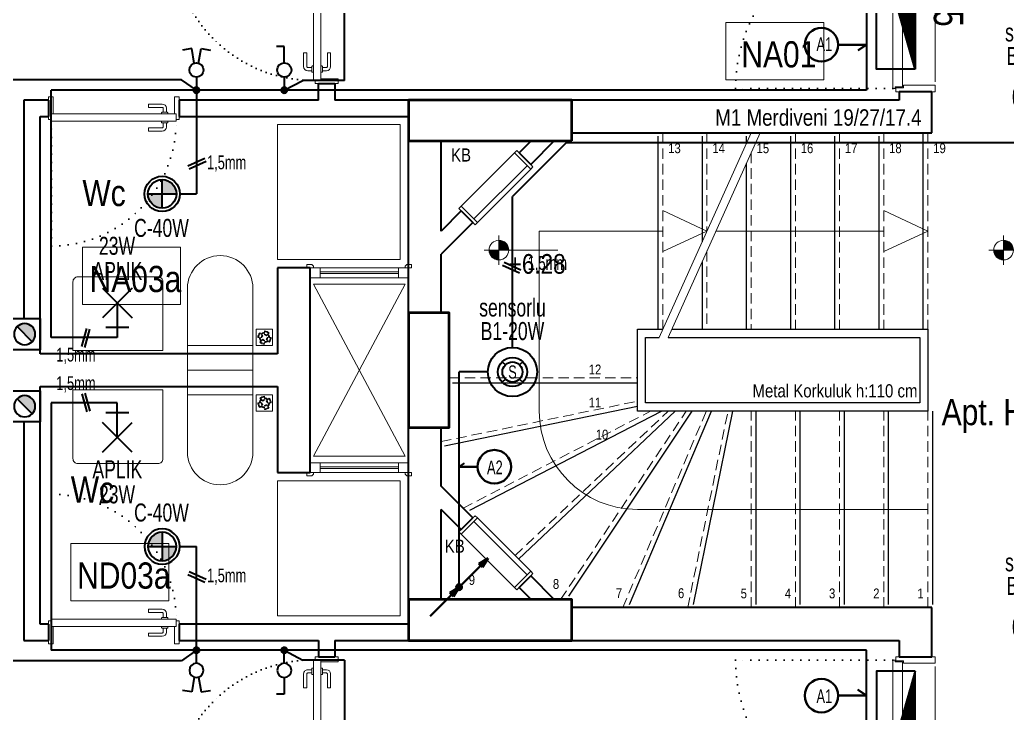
# Model space of a CAD drawing. Header units: millimetres. Extents: x 1852829 to 1882754, y -270850 to -231658.
# Drawn here: x 1861550 to 1862154, y -248041 to -247617 of the extents above; entities that cross this region are included whole.
import ezdxf
from ezdxf.enums import TextEntityAlignment as Align

# ---------------------------------------------------------------- set-up
doc = ezdxf.new("R2010")
doc.units = ezdxf.units.MM
for name, pattern in [('CONTINOUS', [0]), ('CONTINU', [0]), ('DOT', [0.25, 0, -0.25]), ('izdüşüm arka', [3.175, 0, -3.175]), ('izdüşüm ön', [9.525, 6.35, -3.175])]:
    doc.linetypes.add(name, pattern=pattern)
for name, color, linetype, lineweight in [('a_ba', 6, 'Continuous', 50), ('a_doğrama', 251, 'Continuous', 20), ('a_duvar', 251, 'Continuous', 35), ('a_görünüş', 32, 'Continuous', 25), ('a_görünüş_ince', 8, 'Continuous', 20), ('a_izdüşüm_arka', 251, 'izdüşüm arka', 30), ('a_izdüşüm_ön', 6, 'izdüşüm ön', 9), ('a_not_kot', 251, 'Continuous', 13), ('a_not_mahal', 253, 'Continuous', 5), ('a_not_misc', 144, 'Continuous', 5), ('a_not_text', 7, 'Continuous', 13), ('a_tefriş', 8, 'Continuous', 20), ('Aydınlatma', 4, 'CONTINOUS', 35), ('Aydınlatma_', 3, 'Continuous', 40), ('Genel', 4, 'CONTINOUS', 40), ('Priz', 6, 'CONTINOUS', 40)]:
    doc.layers.add(name, color=color, linetype=linetype, lineweight=lineweight)
doc.layers.add('a_basılmayacak', color=251, linetype='Continuous', lineweight=5, plot=False)
doc.styles.add('Grupcad', font='arial.ttf', dxfattribs={"width": 0.7})
doc.styles.add('OL', font='tsimplex.shx', dxfattribs={"width": 0.8, "height": 12})
doc.styles.add('ROMANTUR', font='arial.ttf', dxfattribs={"width": 0.7})
doc.styles.get("Standard").update_dxf_attribs({"font": 'ARIALN.TTF'})

# ---------------------------------------------------------------- blocks, each defined once
blk = doc.blocks.new('K1')
at = {"layer": 'a_doğrama', "color": 251}
for points in [[(-17.5, -2.5), (-22, -2.5), (-22, 0), (2, 0), (2, -4), (-17.5, -4), (-17.5, -2.5)], [(-27.5, -93.1), (-25, -93.1)], [(-17.5, -97.5), (-22, -97.5), (-22, -100), (2, -100), (2, -96), (-17.5, -96), (-17.5, -97.5)], [(-14.5, -93.1), (-17, -93.1)]]:
    blk.add_lwpolyline(points, dxfattribs=at)
blk.add_lwpolyline([(-18, -14), (-18, -4), (-18, -3), (-22.5, -3), (-22.5, -2.5), (-22.5, -2), (-24, -2), (-24, -2.5), (-24, -12.5), (-24, -88), (-24, -97.5), (-24, -98), (-22.5, -98), (-22.5, -97.5), (-22.5, -97), (-18, -97), (-18, -96), (-18, -86.5)], close=True, dxfattribs=at)
for points in [[(-25, -91.1), (-27.5, -91.1, -0.414214), (-28, -90.6), (-28, -82.1), (-30, -82.1), (-30, -90.6)], [(-17, -91.1), (-14.5, -91.1, 0.414214), (-14, -90.6), (-14, -82.1), (-12, -82.1), (-12, -90.6)], [(-24, -94.1), (-24.5, -94.1, -0.414214), (-25, -93.6), (-25, -90.6, -0.414214), (-24.5, -90.1), (-24, -90.1)], [(-18, -94.1), (-17.5, -94.1, 0.414214), (-17, -93.6), (-17, -90.6, 0.414214), (-17.5, -90.1), (-18, -90.1)]]:
    blk.add_lwpolyline(points, format="xyb", dxfattribs=at)
for centre, start, end in [((-27.5, -90.6), 180, 270), ((-14.5, -90.6), 270, 0)]:
    blk.add_arc(centre, 2.5, start, end, dxfattribs=at)
at = {"layer": 'a_görünüş_ince', "color": 251}
blk.add_line((2, -6), (2, -94), dxfattribs=at)
at = {"layer": 'a_izdüşüm_arka', "color": 251, "linetype": 'DOT', "ltscale": 20}
blk.add_line((-24, -2), (-120, -2), dxfattribs=at)
blk.add_arc((-24, -2), 96, 180, 270, dxfattribs=at)
blk = doc.blocks.new('M1')
at = {"layer": 'a_doğrama', "linetype": 'Continuous'}
for p, q in [((-24, 6), (-30, 6)), ((-30, 0), (-30, 6)), ((-24, 0), (-30, 0)), ((-24, 0), (-24, 6)), ((30, 6), (24, 6)), ((24, 6), (24, 0)), ((30, 0), (30, 6)), ((30, 0), (24, 0))]:
    blk.add_line(p, q, dxfattribs=at)
at = {"layer": 'a_doğrama'}
for p, q in [((24, 3.5), (-24, 3.5)), ((24, 2.5), (-24, 2.5))]:
    blk.add_line(p, q, dxfattribs=at)
for points in [[(-28, -1), (-28, 0), (-32, 0), (-32, -2), (-29, -2)], [(28, -1), (28, 0), (32, 0), (32, -2), (29, -2)]]:
    blk.add_lwpolyline(points, close=True, dxfattribs=at)
at = {"layer": 'a_görünüş_ince'}
for p, q in [((24, 6), (-24, 6)), ((-24, 0), (24, 0))]:
    blk.add_line(p, q, dxfattribs=at)
blk = doc.blocks.new('klozet')
at = {"layer": 'a_tefriş'}
blk.add_line((20, 0), (-20, 0), dxfattribs=at)
for points in [[(-20, 0), (-20, -15), (20, -15), (20, 0)], [(-20, -50), (-20, -15)], [(20, -50), (20, -15)]]:
    blk.add_lwpolyline(points, dxfattribs=at)
blk.add_arc((0, -50), 20, 180, 360, dxfattribs=at)
blk = doc.blocks.new('K2')
at = {"layer": 'a_doğrama', "color": 251, "linetype": 'Continuous'}
for p, q in [((-13, 88.1), (-13, 1.9)), ((-13, 88.1), (-8.5, 88.1)), ((-12, 90), (-12, 88.1)), ((-12, 90), (-10, 90)), ((-8.5, 88.1), (-8.5, 1.9)), ((-13, 1.9), (-8.5, 1.9)), ((-12, 0), (-12, 1.9)), ((-12, 0), (-10, 0))]:
    blk.add_line(p, q, dxfattribs=at)
for points in [[(0, 90), (2, 90), (2, 87), (-8.5, 87)], [(0, 0), (2, 0), (2, 3), (-8.5, 3)]]:
    blk.add_lwpolyline(points, dxfattribs=at)
at = {"layer": 'a_doğrama', "color": 251}
for points in [[(-14, 80.1), (-16.5, 80.1, 0.414214), (-17, 79.6), (-17, 71.1), (-19, 71.1), (-19, 79.6)], [(-13, 83.1), (-13.5, 83.1, 0.414214), (-14, 82.6), (-14, 79.6, 0.414214), (-13.5, 79.1), (-13, 79.1)], [(-8.5, 83.1), (-8, 83.1, -0.414214), (-7.5, 82.6), (-7.5, 79.6, -0.414214), (-8, 79.1), (-8.5, 79.1)], [(-7.5, 80.1), (-5, 80.1, -0.414214), (-4.5, 79.6), (-4.5, 71.1), (-2.5, 71.1), (-2.5, 79.6)]]:
    blk.add_lwpolyline(points, format="xyb", dxfattribs=at)
for points in [[(-16.5, 82.1), (-14, 82.1)], [(-5, 82.1), (-7.5, 82.1)]]:
    blk.add_lwpolyline(points, dxfattribs=at)
for centre, start, end in [((-16.5, 79.6), 90, 180), ((-5, 79.6), 0, 90)]:
    blk.add_arc(centre, 2.5, start, end, dxfattribs=at)
at = {"layer": 'a_izdüşüm_arka', "color": 251}
blk.add_lwpolyline([(-99.2, 1.9), (-13, 1.9)], dxfattribs=at)
blk.add_arc((-13, 1.9), 86.2, 89.99996, 180, dxfattribs=at)
blk = doc.blocks.new('baca_müstakil')
at = {"layer": 'a_duvar'}
h = blk.add_hatch(color=256, dxfattribs=at)
h.dxf.hatch_style = 1
h.paths.add_polyline_path([(4.9, -4.9, 0.198912), (3, -9.5, 0.668179), (14.1, -14.1)])
blk.add_line((4.9, -4.9), (14.1, -14.1), dxfattribs=at)
blk.add_lwpolyline([(0, -19), (19, -19), (19, 0), (0, 0)], close=True, dxfattribs=at)
blk.add_circle((9.5, -9.5), 6.5, dxfattribs=at)
blk = doc.blocks.new('k_80')
at = {"layer": 'a_doğrama', "color": 251, "linetype": 'Continuous'}
for p, q in [((-80, 2), (-78.1, 2)), ((-80, 2), (-80, 0)), ((-78.1, 3), (-1.9, 3)), ((-78.1, 3), (-78.1, -1.5)), ((-1.9, 3), (-1.9, -1.5)), ((0, 2), (-1.9, 2)), ((0, 2), (0, 0)), ((-78.1, -1.5), (-1.9, -1.5))]:
    blk.add_line(p, q, dxfattribs=at)
at = {"layer": 'a_doğrama', "color": 251}
for points in [[(-72.1, 6.5), (-72.1, 4)], [(-72.1, -5), (-72.1, -2.5)]]:
    blk.add_lwpolyline(points, dxfattribs=at)
for points in [[(-70.1, 4), (-70.1, 6.5, -0.414214), (-69.6, 7), (-61.1, 7), (-61.1, 9), (-69.6, 9)], [(-73.1, 3), (-73.1, 3.5, -0.414214), (-72.6, 4), (-69.6, 4, -0.414214), (-69.1, 3.5), (-69.1, 3)], [(-73.1, -1.5), (-73.1, -2, 0.414214), (-72.6, -2.5), (-69.6, -2.5, 0.414214), (-69.1, -2), (-69.1, -1.5)], [(-70.1, -2.5), (-70.1, -5, 0.414214), (-69.6, -5.5), (-61.1, -5.5), (-61.1, -7.5), (-69.6, -7.5)]]:
    blk.add_lwpolyline(points, format="xyb", dxfattribs=at)
at = {"layer": 'a_doğrama', "color": 251, "linetype": 'Continuous'}
for points in [[(-80, -10), (-80, -12), (-77, -12), (-77, -1.5)], [(0, -10), (0, -12), (-3, -12), (-3, -1.5)]]:
    blk.add_lwpolyline(points, dxfattribs=at)
at = {"layer": 'a_doğrama', "color": 251}
for centre, start, end in [((-69.6, 6.5), 90, 180), ((-69.6, -5), 180, 270)]:
    blk.add_arc(centre, 2.5, start, end, dxfattribs=at)
at = {"layer": 'a_izdüşüm_arka', "color": 251, "linetype": 'DOT', "ltscale": 20}
blk.add_line((-1.9, 79.2), (-1.9, 3), dxfattribs=at)
blk.add_arc((-1.9, 3), 76.2, 90, 180, dxfattribs=at)
blk = doc.blocks.new('tefriş_süzgeç')
at = {"layer": 'a_tefriş'}
for p, q in [((5, 0), (-5, 0)), ((-5, 0), (-5, -10)), ((5, -10), (5, 0)), ((-3.62, -5.06), (-4.12, -5.06)), ((-2.62, -5.06), (-3.12, -5.06)), ((-2.55, -2.51), (-2.9, -2.15)), ((-1.96, -3.34), (-2.31, -2.98)), ((-1.62, -5.06), (-2.12, -5.06)), ((-1.15, -3.94), (-1.5, -3.59)), ((-0.16, -2.53), (-0.16, -2.03)), ((-0.06, -1.5), (-0.06, -1)), ((-0.06, -3), (-0.06, -3.5)), ((1.04, -3.96), (1.4, -3.6)), ((1.5, -5.06), (2, -5.06)), ((1.75, -3.25), (2.1, -2.9)), ((2.46, -2.54), (2.81, -2.19)), ((2.5, -5.06), (3, -5.06)), ((3.5, -5.06), (4, -5.06)), ((-5, -10), (5, -10)), ((-2.58, -7.58), (-2.93, -7.93)), ((-1.87, -6.87), (-2.23, -7.23)), ((-1.17, -6.17), (-1.52, -6.52)), ((-0.06, -6.62), (-0.06, -7.12)), ((-0.06, -7.62), (-0.06, -8.12)), ((-0.06, -8.62), (-0.06, -9.12)), ((1.06, -6.15), (1.41, -6.5)), ((1.77, -6.85), (2.13, -7.2)), ((2.49, -7.55), (2.85, -7.9))]:
    blk.add_line(p, q, dxfattribs=at)
for centre, radius, start, end in [((-0.06, -5.06), 4.06, 134.2896, 180), ((-0.06, -5.06), 3.56, 134.2896, 180), ((-0.06, -5.06), 3.06, 180, 225), ((-0.06, -5.06), 2.56, 180, 225), ((-0.38, -4.42), 2.4, 84.59432, 143.20159), ((-0.06, -5.06), 2.06, 134.2896, 180), ((-0.14, -4.97), 2.44, 90.34305, 138.12123), ((-0.06, -5.06), 1.56, 134.2896, 180), ((-0.06, -5.06), 4.06, 45, 90), ((-0.06, -5.06), 3.56, 45, 90), ((-0.06, -5.06), 2.06, 45, 90), ((-0.06, -5.06), 1.56, 45, 90), ((-0.06, -5.06), 1.56, 314.2896, 360), ((-0.06, -5.06), 2.06, 314.2896, 360), ((-0.06, -5.06), 2.56, 360, 45), ((-0.06, -5.06), 3.06, 360, 45), ((-0.06, -5.06), 3.56, 314.2896, 360), ((-0.06, -5.06), 4.06, 314.2896, 360), ((-0.06, -5.06), 4.06, 225, 270), ((-0.06, -5.06), 3.56, 225, 270), ((-0.06, -5.06), 2.06, 225, 270), ((-0.06, -5.06), 1.56, 225, 270), ((-0.06, -5.06), 2.56, 270, 315.7104), ((-0.06, -5.06), 3.06, 270, 315.7104)]:
    blk.add_arc(centre, radius, start, end, dxfattribs=at)
blk = doc.blocks.new('sembol_kot')
at = {"layer": 'a_not_kot'}
for points in [[(0, 10), (0, 0), (10, 0, 0.414214)], [(0, 0), (-10, 0, 0.414214), (0, -10)]]:
    blk.add_hatch(color=256, dxfattribs=at).paths.add_polyline_path(points)
for p, q in [((0, 15), (0, -15)), ((-15, 0), (60, 0))]:
    blk.add_line(p, q, dxfattribs=at)
blk.add_circle((0, 0), 10, dxfattribs=at)
blk = doc.blocks.new('B1-20W SENSORLU ARM.')
at = {"layer": 'Aydınlatma', "color": 1, "linetype": 'CONTINU'}
for p, q in [((-6.3, 6.3), (-4.34, 4.34)), ((6.3, 6.3), (4.34, 4.34)), ((-4.34, -4.34), (-6.3, -6.3)), ((4.34, -4.34), (6.3, -6.3))]:
    blk.add_line(p, q, dxfattribs=at)
at = {"layer": 'Aydınlatma', "linetype": 'CONTINU'}
blk.add_circle((0, 0), 15, dxfattribs=at)
at = {"layer": 'Aydınlatma', "color": 1, "linetype": 'CONTINU'}
for radius in [8.91, 6.14]:
    blk.add_circle((0, 0), radius, dxfattribs=at)
at = {"layer": 'Aydınlatma', "linetype": 'CONTINU', "style": 'Grupcad', "width": 0.7, "flags": 8}
for tag, p in [('SENSORLU', (0, 39.36)), ('B1-20W', (0, 25))]:
    blk.add_attdef(tag, text='', height=11, dxfattribs=at).set_placement(p, align=Align.MIDDLE_CENTER)
at = {"layer": 'Aydınlatma', "color": 4, "linetype": 'CONTINU', "style": 'Grupcad', "width": 0.7, "flags": 8}
blk.add_attdef('S.', text='', height=8, dxfattribs=at).set_placement((0, 0), align=Align.MIDDLE_CENTER)
blk = doc.blocks.new('YUKARIYA GIDEN HAT')
at = {"linetype": 'Continuous'}
blk.add_hatch(color=0, dxfattribs=at).paths.add_polyline_path([(12.1, 14.33), (14.28, 12.14), (17.77, 17.77)])
h = blk.add_hatch(color=7, dxfattribs=at)
edge = h.paths.add_edge_path()
edge.add_arc((0, 0), 1.75, 0, 360)
at = {"color": 0, "linetype": 'Continuous'}
for p, q in [((0, 0), (17.77, 17.77)), ((17.77, 17.77), (12.1, 14.33)), ((12.1, 14.33), (14.28, 12.14)), ((17.77, 17.77), (14.28, 12.14))]:
    blk.add_line(p, q, dxfattribs=at)
at = {"color": 7, "linetype": 'Continuous'}
blk.add_circle((0, 0), 1.75, dxfattribs=at)
blk = doc.blocks.new('ASAGIDAN GELEN HAT')
at = {"linetype": 'Continuous'}
blk.add_hatch(color=0, dxfattribs=at).paths.add_polyline_path([(-5.67, -3.43), (-3.48, -5.62), (0, 0)])
h = blk.add_hatch(color=7, dxfattribs=at)
edge = h.paths.add_edge_path()
edge.add_arc((0, 0), 1.75, 0, 360)
at = {"color": 0, "linetype": 'Continuous'}
for p, q in [((-17.77, -17.77), (0, 0)), ((0, 0), (-5.67, -3.43)), ((0, 0), (-3.48, -5.62)), ((-5.67, -3.43), (-3.48, -5.62))]:
    blk.add_line(p, q, dxfattribs=at)
at = {"color": 7, "linetype": 'Continuous'}
blk.add_circle((0, 0), 1.75, dxfattribs=at)
blk = doc.blocks.new('ASAGIDAN YUKARIYA HAT')
at = {"color": 0, "linetype": 'CONTINOUS'}
for name in ['YUKARIYA GIDEN HAT', 'ASAGIDAN GELEN HAT']:
    blk.add_blockref(name, (0, 0), dxfattribs=at)
blk = doc.blocks.new('KAT PANOSU')
at = {"layer": 'Aydınlatma', "linetype": 'CONTINU'}
h = blk.add_hatch(dxfattribs=at)
h.set_pattern_fill('ANSI31', color=2)
h.set_pattern_definition([(45, (274.5771, -113244.44112), (-0.08838834765, 0.08838834765), [])])
h.paths.add_polyline_path([(41.5, 11.87), (-41.5, -11.87), (41.5, -11.87)])
at = {"layer": 'Aydınlatma', "color": 2, "linetype": 'CONTINU'}
blk.add_line((-41.5, -11.87), (41.5, 11.87), dxfattribs=at)
blk.add_line((-41.5, -11.87), (41.5, 11.87), dxfattribs=at)
blk.add_line((-41.5, -11.87), (41.5, 11.87), dxfattribs=at)
blk.add_line((-41.5, -11.87), (41.5, 11.87), dxfattribs=at)
blk.add_line((-41.5, -11.87), (41.5, 11.87), dxfattribs=at)
blk.add_line((-41.5, -11.87), (41.5, 11.87), dxfattribs=at)
blk.add_lwpolyline([(-41.5, -11.87), (-41.5, 11.87), (41.5, 11.87), (41.5, -11.87)], close=True, dxfattribs=at)
blk.add_lwpolyline([(-41.5, -11.87), (-41.5, 11.87), (41.5, 11.87), (41.5, -11.87)], close=True, dxfattribs=at)
blk.add_lwpolyline([(-41.5, -11.87), (-41.5, 11.87), (41.5, 11.87), (41.5, -11.87)], close=True, dxfattribs=at)
blk.add_lwpolyline([(-41.5, -11.87), (-41.5, 11.87), (41.5, 11.87), (41.5, -11.87)], close=True, dxfattribs=at)
blk.add_lwpolyline([(-41.5, -11.87), (-41.5, 11.87), (41.5, 11.87), (41.5, -11.87)], close=True, dxfattribs=at)
blk.add_lwpolyline([(-41.5, -11.87), (-41.5, 11.87), (41.5, 11.87), (41.5, -11.87)], close=True, dxfattribs=at)
blk = doc.blocks.new('C-20W')
at = {"layer": 'Aydınlatma', "linetype": 'CONTINU'}
h = blk.add_hatch(color=1, dxfattribs=at)
h.paths.add_polyline_path([(8.7, 0), (0, 0), (0, 8.7, -0.414214)])
h.paths.add_polyline_path([(0, -8.7, -0.414214), (-8.7, 0), (0, 0)])
at = {"layer": 'Aydınlatma', "color": 1, "linetype": 'CONTINU'}
for p, q in [((0, 8.7), (0, -8.7)), ((8.7, 0), (-8.7, 0))]:
    blk.add_line(p, q, dxfattribs=at)
at = {"layer": 'Aydınlatma', "linetype": 'CONTINU'}
blk.add_circle((0, 0), 10.75, dxfattribs=at)
at = {"layer": 'Aydınlatma', "color": 1, "linetype": 'CONTINU'}
blk.add_circle((0, 0), 8.7, dxfattribs=at)
at = {"layer": 'Aydınlatma', "linetype": 'CONTINU', "style": 'Grupcad', "width": 0.7, "flags": 8}
blk.add_attdef('C-40W', text='', height=11, dxfattribs=at).set_placement((0, 20.75), align=Align.MIDDLE_CENTER)
blk = doc.blocks.new('APLIK dahili tip1-23W')
at = {"layer": 'Aydınlatma', "color": 1, "linetype": 'CONTINU'}
for p, q in [((9, 24), (-9, 6)), ((-9, 24), (9, 6))]:
    blk.add_line(p, q, dxfattribs=at)
at = {"layer": 'Aydınlatma', "linetype": 'CONTINU'}
for p, q in [((0, 15), (0, 0)), ((-7, 0), (7, 0)), ((0, 0), (0, 0))]:
    blk.add_line(p, q, dxfattribs=at)
at = {"layer": 'Aydınlatma', "linetype": 'CONTINU', "style": 'Grupcad', "width": 0.7, "flags": 8}
for tag, p in [('23W', (0, 49.96)), ('APLIK', (0, 34.54))]:
    blk.add_attdef(tag, text='', height=11, dxfattribs=at).set_placement(p, align=Align.MIDDLE_CENTER)
blk = doc.blocks.new('NORMAL ANAHTAR')
at = {"layer": 'Aydınlatma', "color": 6, "linetype": 'CONTINU'}
for p, q in [((0, 18.76), (-4.86, 18.76)), ((0, 8.64), (0, 18.76))]:
    blk.add_line(p, q, dxfattribs=at)
blk.add_circle((0, 4.32), 4.32, dxfattribs=at)
blk = doc.blocks.new('KOMUTATOR ANAHTAR')
at = {"layer": 'Aydınlatma', "color": 6, "linetype": 'CONTINU'}
for p, q in [((-2.88, 17.46), (-8.56, 16.51)), ((-1.36, 8.42), (-2.88, 17.46)), ((1.36, 8.42), (2.88, 17.46)), ((2.88, 17.46), (8.56, 16.51))]:
    blk.add_line(p, q, dxfattribs=at)
blk.add_circle((0, 4.32), 4.32, dxfattribs=at)
blk = doc.blocks.new('BUAT (Enerji)')
at = {"layer": 'Priz', "linetype": 'CONTINU'}
h = blk.add_hatch(color=256, dxfattribs=at)
edge = h.paths.add_edge_path()
edge.add_arc((0, 0), 1.75, 0, 360)
blk.add_circle((0, 0), 1.75, dxfattribs=at)

msp = doc.modelspace()

# ---------------------------------------------------------------- linework, layer by layer
at = {"layer": 'a_ba', "color": 253}
for points in [[(1861887.71, -247691.28), (1861887.71, -247666.28), (1861787.71, -247666.28), (1861787.71, -247691.28)], [(1861787.71, -247866.28), (1861812.71, -247866.28), (1861812.71, -247796.28), (1861787.71, -247796.28)], [(1861887.71, -247996.28), (1861887.71, -247971.28), (1861787.71, -247971.28), (1861787.71, -247996.28)]]:
    msp.add_lwpolyline(points, close=True, dxfattribs=at)
at = {"layer": 'a_basılmayacak'}
for points in [[(1861782.71, -247763.78), (1861707.71, -247763.78), (1861707.71, -247681.28), (1861782.71, -247681.28)], [(1861782.71, -247981.28), (1861707.71, -247981.28), (1861707.71, -247898.78), (1861782.71, -247898.78)]]:
    msp.add_lwpolyline(points, close=True, dxfattribs=at)
at = {"layer": 'a_doğrama'}
for p, q in [((1861818.62, -247732.54), (1861820.03, -247733.96)), ((1861818.62, -247930.02), (1861820.03, -247928.6))]:
    msp.add_line(p, q, dxfattribs=at)
for points in [[(1861852.56, -247698.6), (1861853.97, -247697.19)], [(1861852.56, -247698.6), (1861862.46, -247708.5)], [(1861855.39, -247698.6), (1861853.97, -247697.19)], [(1861860.34, -247706.38), (1861827.81, -247738.91)], [(1861862.46, -247705.67), (1861863.87, -247707.09)], [(1861863.87, -247707.09), (1861862.46, -247708.5)], [(1861862.46, -247708.5), (1861829.93, -247741.03)], [(1861818.62, -247732.54), (1861820.03, -247731.13)], [(1861820.03, -247731.13), (1861829.93, -247741.03)], [(1861827.1, -247741.03), (1861828.52, -247742.44)], [(1861829.93, -247741.03), (1861828.52, -247742.44)], [(1861820.03, -247931.43), (1861829.93, -247921.53)], [(1861827.1, -247921.53), (1861828.52, -247920.12), (1861829.93, -247921.53)], [(1861860.34, -247956.18), (1861827.81, -247923.65)], [(1861862.46, -247954.06), (1861829.93, -247921.53)], [(1861818.62, -247930.02), (1861820.03, -247931.43)], [(1861852.56, -247963.96), (1861862.46, -247954.06)], [(1861863.87, -247955.47), (1861862.46, -247954.06)], [(1861862.46, -247956.89), (1861863.87, -247955.47)], [(1861852.56, -247963.96), (1861853.97, -247965.37)], [(1861855.39, -247963.96), (1861853.97, -247965.37)]]:
    msp.add_lwpolyline(points, dxfattribs=at)
at = {"layer": 'a_duvar'}
for p, q in [((1861732.71, -247666.28), (1861732.71, -247656.28)), ((1861742.71, -247656.28), (1861742.71, -247666.28)), ((1862087.71, -247661.28), (1862087.71, -247666.28)), ((1862107.71, -247661.28), (1862087.71, -247661.28)), ((1862087.71, -247661.28), (1862087.71, -247666.28)), ((1862107.71, -247686.28), (1862107.71, -247661.28)), ((1862107.71, -247686.28), (1862107.71, -247661.28)), ((1861567.71, -247666.28), (1861552.71, -247666.28)), ((1861732.71, -247666.28), (1861647.71, -247666.28)), ((1862087.71, -247666.28), (1861742.71, -247666.28)), ((1861562.71, -247676.28), (1861567.71, -247676.28)), ((1861562.71, -247821.28), (1861562.71, -247676.28)), ((1861647.71, -247676.28), (1861787.71, -247676.28)), ((1861787.71, -247796.28), (1861787.71, -247676.28)), ((1861887.71, -247686.28), (1862107.71, -247686.28)), ((1861807.71, -247746.28), (1861807.71, -247691.28)), ((1861807.71, -247796.28), (1861807.71, -247760.42)), ((1861727.71, -247768.78), (1861707.71, -247768.78)), ((1861707.71, -247768.78), (1861707.71, -247821.28)), ((1861727.71, -247893.78), (1861727.71, -247768.78)), ((1861707.71, -247821.28), (1861562.71, -247821.28)), ((1861562.71, -247841.28), (1861707.71, -247841.28)), ((1861707.71, -247841.28), (1861707.71, -247893.78)), ((1861787.71, -247986.28), (1861787.71, -247866.28)), ((1861807.71, -247902.14), (1861807.71, -247866.28)), ((1861707.71, -247893.78), (1861727.71, -247893.78)), ((1861807.71, -247971.28), (1861807.71, -247916.28)), ((1862107.71, -247976.28), (1861887.71, -247976.28)), ((1862107.71, -248006.28), (1862107.71, -247976.28)), ((1862107.71, -248006.28), (1862107.71, -247976.28)), ((1861567.71, -247986.28), (1861562.71, -247986.28)), ((1861787.71, -247986.28), (1861647.71, -247986.28)), ((1861552.71, -247996.28), (1861567.71, -247996.28)), ((1861647.71, -247996.28), (1861732.71, -247996.28)), ((1861732.71, -247996.28), (1861732.71, -248006.28)), ((1861742.71, -247996.28), (1862087.71, -247996.28)), ((1861742.71, -247996.28), (1861742.71, -248006.28)), ((1862087.71, -247996.28), (1862087.71, -248006.28)), ((1862087.71, -247996.28), (1862087.71, -248006.28)), ((1862087.71, -248006.28), (1862107.71, -248006.28))]:
    msp.add_line(p, q, dxfattribs=at)
for points in [[(1861732.71, -247656.28), (1861742.71, -247656.28)], [(1861552.71, -247666.28), (1861552.71, -247799.78)], [(1861567.71, -247666.28), (1861567.71, -247676.28)], [(1861647.71, -247666.28), (1861647.71, -247676.28)], [(1861862.71, -247691.28), (1861855.39, -247698.6)], [(1861876.85, -247691.28), (1861862.46, -247705.67)], [(1861855.39, -247698.6), (1861862.46, -247705.67)], [(1861820.03, -247733.96), (1861807.71, -247746.28)], [(1861820.03, -247733.96), (1861827.1, -247741.03)], [(1861827.1, -247741.03), (1861807.71, -247760.42)], [(1861562.71, -247986.28), (1861562.71, -247841.28)], [(1861552.71, -247862.78), (1861552.71, -247996.28)], [(1861827.1, -247921.53), (1861807.71, -247902.14)], [(1861820.03, -247928.6), (1861807.71, -247916.28)], [(1861820.03, -247928.6), (1861827.1, -247921.53)], [(1861855.39, -247963.96), (1861862.46, -247956.89)], [(1861876.85, -247971.28), (1861862.46, -247956.89)], [(1861862.71, -247971.28), (1861855.39, -247963.96)], [(1861567.71, -247986.28), (1861567.71, -247996.28)], [(1861647.71, -247986.28), (1861647.71, -247996.28)], [(1861732.71, -248006.28), (1861742.71, -248006.28)]]:
    msp.add_lwpolyline(points, dxfattribs=at)
at = {"layer": 'a_görünüş', "color": 253}
for p, q in [((1861940.21, -247688.28), (1861940.21, -247806.28)), ((1861967.21, -247688.28), (1861967.21, -247752.95)), ((1861994.21, -247688.28), (1861994.21, -247692.95)), ((1862021.21, -247688.28), (1862021.21, -247806.28)), ((1862048.21, -247688.28), (1862048.21, -247806.28)), ((1862075.21, -247688.28), (1862075.21, -247806.28)), ((1862099.71, -247686.28), (1862105.21, -247686.28)), ((1862102.21, -247686.28), (1862102.21, -247806.28)), ((1861994.21, -247705.13), (1861994.21, -247806.28)), ((1861967.21, -247765.13), (1861967.21, -247806.28)), ((1861927.71, -247856.28), (1861927.71, -247806.28)), ((1861927.71, -247806.28), (1861943.21, -247806.28)), ((1861948.69, -247806.28), (1862105.21, -247806.28)), ((1861932.71, -247851.28), (1861932.71, -247811.28)), ((1861932.71, -247811.28), (1861940.96, -247811.28)), ((1861946.44, -247811.28), (1862100.21, -247811.28)), ((1861814.71, -247839.03), (1861927.71, -247839.03)), ((1862100.21, -247851.28), (1861932.71, -247851.28)), ((1861809.71, -247877.53), (1861927.71, -247853.26)), ((1861825.2, -247916.8), (1861942.31, -247856.28)), ((1861855.05, -247946.65), (1861950.86, -247856.28)), ((1861885.7, -247969.28), (1861961.11, -247856.28)), ((1861922.86, -247974.28), (1861973.05, -247856.28)), ((1862105.21, -247856.28), (1861927.71, -247856.28)), ((1861961.88, -247974.28), (1861986.1, -247856.28)), ((1862000.21, -247974.28), (1862000.21, -247856.28)), ((1862027.21, -247974.28), (1862027.21, -247856.28)), ((1862054.21, -247974.28), (1862054.21, -247856.28)), ((1862081.21, -247974.28), (1862081.21, -247856.28)), ((1862108.21, -247974.28), (1862108.21, -247856.28))]:
    msp.add_line(p, q, dxfattribs=at)
for points in [[(1862105.21, -247806.28), (1862105.21, -247856.28)], [(1862100.21, -247811.28), (1862100.21, -247851.28)]]:
    msp.add_lwpolyline(points, dxfattribs=at)
at = {"layer": 'a_görünüş_ince'}
for points in [[(1861852.56, -247698.6), (1861820.03, -247731.13)], [(1861729.71, -247778.78), (1861785.71, -247778.78)], [(1861729.71, -247883.78), (1861785.71, -247883.78)], [(1861852.56, -247963.96), (1861820.03, -247931.43)]]:
    msp.add_lwpolyline(points, dxfattribs=at)
at = {"layer": 'a_izdüşüm_ön', "color": 253}
for p, q in [((1861943.21, -247686.28), (1861943.21, -247806.28)), ((1861970.21, -247686.28), (1861970.21, -247746.28)), ((1862024.21, -247686.28), (1862024.21, -247806.28)), ((1862051.21, -247686.28), (1862051.21, -247806.28)), ((1862078.21, -247686.28), (1862078.21, -247806.28)), ((1862105.21, -247686.28), (1862105.21, -247806.28)), ((1861997.21, -247698.46), (1861997.21, -247806.28)), ((1861970.21, -247758.46), (1861970.21, -247806.28)), ((1861812.71, -247836.03), (1861927.71, -247836.03)), ((1861807.71, -247874.88), (1861927.71, -247850.2)), ((1861821.11, -247915.53), (1861935.78, -247856.28)), ((1861852.93, -247944.52), (1861946.48, -247856.28)), ((1861880.76, -247971.28), (1861957.5, -247856.28)), ((1861918.75, -247976.28), (1861969.79, -247856.28)), ((1861958.41, -247976.28), (1861983.04, -247856.28)), ((1861997.21, -247976.28), (1861997.21, -247856.28)), ((1862024.21, -247976.28), (1862024.21, -247856.28)), ((1862051.21, -247976.28), (1862051.21, -247856.28)), ((1862078.21, -247976.28), (1862078.21, -247856.28)), ((1862105.21, -247976.28), (1862105.21, -247856.28))]:
    msp.add_line(p, q, dxfattribs=at)
at = {"layer": 'a_not_mahal'}
for points in [[(1862041.69, -247618.9), (1861981.69, -247618.9), (1861981.69, -247653.9), (1862041.69, -247653.9)], [(1861648.49, -247756.07), (1861588.49, -247756.07), (1861588.49, -247791.07), (1861648.49, -247791.07)], [(1861641.41, -247937.18), (1861581.41, -247937.18), (1861581.41, -247972.18), (1861641.41, -247972.18)]]:
    msp.add_lwpolyline(points, close=True, dxfattribs=at)
at = {"layer": 'a_not_misc', "color": 253}
for p, q in [((1861867.71, -247746.28), (1861943.21, -247746.28)), ((1861867.71, -247856.28), (1861867.71, -247746.28)), ((1861975.69, -247746.28), (1862078.21, -247746.28)), ((1862105.21, -247916.28), (1861927.71, -247916.28))]:
    msp.add_line(p, q, dxfattribs=at)
for points in [[(1861997.21, -247686.28), (1861940.96, -247811.28)], [(1862002.69, -247686.28), (1861946.44, -247811.28)], [(1861970.21, -247746.28), (1861943.21, -247733.78)], [(1862105.21, -247746.28), (1862078.21, -247733.78)], [(1861970.21, -247746.28), (1861943.21, -247758.78)], [(1862105.21, -247746.28), (1862078.21, -247758.78)]]:
    msp.add_lwpolyline(points, dxfattribs=at)
at = {"layer": 'a_not_misc'}
for points in [[(1861785.71, -247778.78), (1861729.71, -247883.78)], [(1861729.71, -247778.78), (1861785.71, -247883.78)]]:
    msp.add_lwpolyline(points, dxfattribs=at)
at = {"layer": 'a_not_misc', "color": 253}
msp.add_arc((1861927.71, -247856.28), 60, 180, 270, dxfattribs=at)
at = {"layer": 'a_tefriş'}
for points in [[(1861582.71, -247819.28), (1861637.71, -247819.28), (1861637.71, -247777.28, 0.414214), (1861634.71, -247774.28), (1861585.71, -247774.28, 0.414214), (1861582.71, -247777.28)], [(1861582.71, -247843.28), (1861637.71, -247843.28), (1861637.71, -247885.28, -0.414214), (1861634.71, -247888.28), (1861585.71, -247888.28, -0.414214), (1861582.71, -247885.28)]]:
    msp.add_lwpolyline(points, format="xyb", close=True, dxfattribs=at)
at = {"layer": 'Aydınlatma'}
for p, q in [((1861748.71, -247654.28), (1861748.71, -247431.28)), ((1862067.71, -247612.03), (1862067.71, -247660.28)), ((1862067.71, -247632.55), (1862062.48, -247636.09)), ((1861649, -247653.9), (1861368.21, -247653.9)), ((1861658.17, -247660.28), (1861649, -247653.9)), ((1861711.88, -247660.28), (1861723.19, -247654.28)), ((1861748.71, -247654.28), (1861723.19, -247654.28)), ((1862067.71, -247660.28), (1861569.37, -247660.28)), ((1861569.37, -247811.28), (1861569.37, -247660.28)), ((1861658.17, -247660.28), (1861658.17, -247723.62)), ((1861884.34, -247692.28), (1861851.34, -247725.27)), ((1861884.34, -247692.28), (1862166.71, -247692.28)), ((1861647.99, -247723.62), (1861658.17, -247723.62)), ((1861851.34, -247817.37), (1861851.34, -247725.27)), ((1861609.84, -247805.28), (1861609.84, -247811.28)), ((1861609.84, -247811.28), (1861569.37, -247811.28)), ((1861818.71, -247963.78), (1861818.71, -247832.37)), ((1861836.34, -247832.37), (1861818.71, -247832.37)), ((1861569.37, -247851.28), (1861569.37, -248002.28)), ((1861609.84, -247851.28), (1861569.37, -247851.28)), ((1861609.84, -247857.28), (1861609.84, -247851.28)), ((1861818.71, -247890.26), (1861821.98, -247888.05)), ((1861647.99, -247938.94), (1861658.17, -247938.94)), ((1861658.17, -248002.28), (1861658.17, -247938.94)), ((1862067.71, -248002.28), (1861569.37, -248002.28)), ((1861658.17, -248002.28), (1861649, -248008.66)), ((1861711.88, -248002.28), (1861723.19, -248008.28)), ((1862067.71, -248050.53), (1862067.71, -248002.28)), ((1861649, -248008.66), (1861368.21, -248008.66)), ((1861748.71, -248008.28), (1861723.19, -248008.28)), ((1861748.71, -248008.28), (1861748.71, -248231.28)), ((1862067.71, -248030.01), (1862062.48, -248026.47))]:
    msp.add_line(p, q, dxfattribs=at)
at = {"layer": 'Aydınlatma', "color": 6}
for p, q in [((1861658.17, -247652.28), (1861658.17, -247660.28)), ((1861711.88, -247652.28), (1861711.88, -247660.28)), ((1861658.17, -248010.28), (1861658.17, -248002.28)), ((1861711.88, -248010.28), (1861711.88, -248002.28))]:
    msp.add_line(p, q, dxfattribs=at)
at = {"layer": 'Aydınlatma', "color": 3}
for p, q in [((1861652.93, -247706.43), (1861663.4, -247701.85)), ((1861653.73, -247708.26), (1861664.2, -247703.69)), ((1861845.32, -247767.09), (1861855.69, -247771.88)), ((1861846.16, -247765.27), (1861856.53, -247770.07)), ((1861588.06, -247816.78), (1861591.16, -247805.78)), ((1861589.98, -247817.32), (1861593.08, -247806.32)), ((1861588.06, -247845.78), (1861591.16, -247856.78)), ((1861589.98, -247845.24), (1861593.08, -247856.24)), ((1861653.73, -247954.3), (1861664.2, -247958.87)), ((1861652.93, -247956.13), (1861663.4, -247960.7))]:
    msp.add_line(p, q, dxfattribs=at)
at = {"layer": 'Priz', "color": 4, "linetype": 'CONTINU'}
for p, q in [((1862050.41, -247632.55), (1862067.71, -247632.55)), ((1861830.01, -247890.26), (1861818.71, -247890.26)), ((1862050.41, -248030.01), (1862067.71, -248030.01))]:
    msp.add_line(p, q, dxfattribs=at)
for centre in [(1862040.17, -247632.55), (1861840.25, -247890.26), (1862040.17, -248030.01)]:
    msp.add_circle(centre, 10.25, dxfattribs=at)

# ---------------------------------------------------------------- block references
at = {"layer": 'a_doğrama', "xscale": -1, "rotation": 180}
msp.add_blockref('M1', (1861757.71, -247768.78), dxfattribs=at)
at = {"layer": 'a_doğrama'}
msp.add_blockref('M1', (1861757.71, -247893.78), dxfattribs=at)
at = {"layer": 'a_duvar', "xscale": 0.6, "yscale": 0.6, "zscale": 0.6}
for p in [(1861843.04, -247757.96), (1862151.47, -247757.96)]:
    msp.add_blockref('sembol_kot', p, dxfattribs=at)
at = {"layer": 'a_duvar', "xscale": -1, "rotation": 90}
for p in [(1861543.71, -247799.78), (1861543.71, -247843.78)]:
    msp.add_blockref('baca_müstakil', p, dxfattribs=at)
at = {"layer": 'a_izdüşüm_arka', "ltscale": 5, "xscale": -1, "rotation": 180.0007963121094}
for name, p in [('K1', (1862107.71, -247661.28)), ('K2', (1861742.71, -247566.28))]:
    msp.add_blockref(name, p, dxfattribs=at)
at = {"layer": 'a_izdüşüm_arka', "ltscale": 5}
for name, p, rotation in [('k_80', (1861567.71, -247676.28), 180), ('K2', (1861742.71, -248096.28), 359.9992036878907), ('K1', (1862107.71, -248006.28), 359.9992036878907)]:
    msp.add_blockref(name, p, dxfattribs=dict(at, rotation=rotation))
at = {"layer": 'a_izdüşüm_arka', "ltscale": 5, "xscale": -1}
msp.add_blockref('k_80', (1861567.71, -247986.28), dxfattribs=at)
at = {"layer": 'a_tefriş', "color": 113, "rotation": 180.000796339462}
msp.add_blockref('klozet', (1861672.71, -247831.28), dxfattribs=at)
at = {"layer": 'a_tefriş', "rotation": 90}
msp.add_blockref('tefriş_süzgeç', (1861694.73, -247811.28), dxfattribs=at)
at = {"layer": 'a_tefriş', "color": 113, "xscale": -1, "rotation": 359.9992036605381}
msp.add_blockref('klozet', (1861672.71, -247831.28), dxfattribs=at)
at = {"layer": 'a_tefriş', "xscale": -1, "rotation": 90}
msp.add_blockref('tefriş_süzgeç', (1861694.73, -247851.28), dxfattribs=at)
at = {"layer": 'Aydınlatma', "linetype": 'CONTINU', "rotation": 90.00000000000001}
msp.add_blockref('KAT PANOSU', (1862085.58, -247606.03), dxfattribs=at)
at = {"layer": 'Aydınlatma', "linetype": 'CONTINU'}
ref = msp.add_blockref('B1-20W SENSORLU ARM.', (1862172.71, -247664.37), dxfattribs=at)
ref.add_attrib('S.', 'S', dxfattribs={"layer": 'Aydınlatma_', "color": 4, "linetype": 'Continuous', "height": 8, "style": 'Grupcad', "width": 0.7}).set_placement((1862172.71, -247664.37), align=Align.MIDDLE_CENTER)
ref.add_attrib('B1-20W', 'B1-20W', dxfattribs={"layer": 'Aydınlatma_', "color": 4, "linetype": 'Continuous', "height": 11, "style": 'Grupcad', "width": 0.7}).set_placement((1862172.71, -247639.37), align=Align.MIDDLE_CENTER)
ref.add_attrib('SENSORLU', 'sensorlu', dxfattribs={"layer": 'Aydınlatma_', "color": 4, "linetype": 'Continuous', "height": 11, "style": 'Grupcad', "width": 0.7}).set_placement((1862172.71, -247625.01), align=Align.MIDDLE_CENTER)
for name, p in [('KOMUTATOR ANAHTAR', (1861658.17, -247652.28)), ('NORMAL ANAHTAR', (1861711.88, -247652.28))]:
    msp.add_blockref(name, p, dxfattribs=at)
ref = msp.add_blockref('C-20W', (1861637.24, -247723.62), dxfattribs=dict(at, rotation=180))
ref.add_attrib('C-20W', 'C-40W', dxfattribs={"layer": 'Aydınlatma_', "color": 4, "linetype": 'Continuous', "height": 11, "style": 'Grupcad', "width": 0.7}).set_placement((1861636.82, -247744.37), align=Align.MIDDLE_CENTER)
ref = msp.add_blockref('APLIK dahili tip1-23W', (1861609.84, -247805.28), dxfattribs=dict(at, xscale=-1))
ref.add_attrib('APLIK', 'APLIK', dxfattribs={"layer": 'Aydınlatma_', "color": 4, "linetype": 'ByBlock', "height": 11, "style": 'Grupcad', "width": 0.7}).set_placement((1861609.86, -247770.74), align=Align.MIDDLE_CENTER)
ref.add_attrib('23W', '23W', dxfattribs={"layer": 'Aydınlatma_', "color": 4, "linetype": 'ByBlock', "height": 11, "style": 'Grupcad', "width": 0.7}).set_placement((1861609.65, -247755.32), align=Align.MIDDLE_CENTER)
ref = msp.add_blockref('B1-20W SENSORLU ARM.', (1861851.34, -247832.37), dxfattribs=at)
ref.add_attrib('S.', 'S', dxfattribs={"layer": 'Aydınlatma_', "color": 4, "linetype": 'Continuous', "height": 8, "style": 'Grupcad', "width": 0.7}).set_placement((1861851.34, -247832.37), align=Align.MIDDLE_CENTER)
ref.add_attrib('B1-20W', 'B1-20W', dxfattribs={"layer": 'Aydınlatma_', "color": 4, "linetype": 'Continuous', "height": 11, "style": 'Grupcad', "width": 0.7}).set_placement((1861851.34, -247807.37), align=Align.MIDDLE_CENTER)
ref.add_attrib('SENSORLU', 'sensorlu', dxfattribs={"layer": 'Aydınlatma_', "color": 4, "linetype": 'Continuous', "height": 11, "style": 'Grupcad', "width": 0.7}).set_placement((1861851.34, -247793.01), align=Align.MIDDLE_CENTER)
ref = msp.add_blockref('APLIK dahili tip1-23W', (1861609.84, -247857.28), dxfattribs=dict(at, rotation=180))
ref.add_attrib('APLIK', 'APLIK', dxfattribs={"layer": 'Aydınlatma_', "color": 4, "linetype": 'ByBlock', "height": 11, "style": 'Grupcad', "width": 0.7}).set_placement((1861609.86, -247891.82), align=Align.MIDDLE_CENTER)
ref.add_attrib('23W', '23W', dxfattribs={"layer": 'Aydınlatma_', "color": 4, "linetype": 'ByBlock', "height": 11, "style": 'Grupcad', "width": 0.7}).set_placement((1861609.65, -247907.09), align=Align.MIDDLE_CENTER)
ref = msp.add_blockref('C-20W', (1861637.24, -247938.94), dxfattribs=dict(at, xscale=-1))
ref.add_attrib('C-20W', 'C-40W', dxfattribs={"layer": 'Aydınlatma_', "color": 4, "linetype": 'Continuous', "height": 11, "style": 'Grupcad', "width": 0.7}).set_placement((1861636.82, -247918.19), align=Align.MIDDLE_CENTER)
ref = msp.add_blockref('B1-20W SENSORLU ARM.', (1862172.71, -247987.98), dxfattribs=at)
ref.add_attrib('S.', 'S', dxfattribs={"layer": 'Aydınlatma_', "color": 4, "linetype": 'Continuous', "height": 8, "style": 'Grupcad', "width": 0.7}).set_placement((1862172.71, -247987.98), align=Align.MIDDLE_CENTER)
ref.add_attrib('B1-20W', 'B1-20W', dxfattribs={"layer": 'Aydınlatma_', "color": 4, "linetype": 'Continuous', "height": 11, "style": 'Grupcad', "width": 0.7}).set_placement((1862172.71, -247962.98), align=Align.MIDDLE_CENTER)
ref.add_attrib('SENSORLU', 'sensorlu', dxfattribs={"layer": 'Aydınlatma_', "color": 4, "linetype": 'Continuous', "height": 11, "style": 'Grupcad', "width": 0.7}).set_placement((1862172.71, -247948.62), align=Align.MIDDLE_CENTER)
at = {"layer": 'Aydınlatma', "linetype": 'CONTINU', "xscale": -1}
for name, p, rotation in [('KOMUTATOR ANAHTAR', (1861658.17, -248010.28), 180), ('NORMAL ANAHTAR', (1861711.88, -248010.28), 180), ('KAT PANOSU', (1862085.58, -248056.53), 90)]:
    msp.add_blockref(name, p, dxfattribs=dict(at, rotation=rotation))
at = {"layer": 'Genel', "linetype": 'CONTINU'}
msp.add_blockref('ASAGIDAN YUKARIYA HAT', (1861818.71, -247963.78), dxfattribs=at)
at = {"layer": 'Priz', "color": 4, "linetype": 'CONTINU'}
for p, rotation in [((1861658.17, -247660.28), 90.00000000000001), ((1861711.88, -247660.28), 180)]:
    msp.add_blockref('BUAT (Enerji)', p, dxfattribs=dict(at, rotation=rotation))
at = {"layer": 'Priz', "color": 4, "linetype": 'CONTINU', "xscale": -1, "rotation": 90}
msp.add_blockref('BUAT (Enerji)', (1861658.17, -248002.28), dxfattribs=at)
at = {"layer": 'Priz', "color": 4, "linetype": 'CONTINU', "xscale": -1}
msp.add_blockref('BUAT (Enerji)', (1861711.88, -248002.28), dxfattribs=at)

# ---------------------------------------------------------------- texts
at = {"layer": 'a_not_kot'}
msp.add_text('+6.28', height=12, dxfattribs=at).set_placement((1861849.04, -247772.36))
at = {"layer": 'a_not_mahal'}
for s, p in [('NA01', (1862014.11, -247646.4)), ('NA03a', (1861620.92, -247783.57)), ('ND03a', (1861613.83, -247964.68))]:
    msp.add_text(s, height=16, rotation=360, dxfattribs=at).set_placement(p, align=Align.CENTER)
for s, height, p in [('KB', 8, (1861813.77, -247703.86)), ('Wc', 16, (1861588.49, -247731.07)), ('Apt. Holü', 16, (1862113.63, -247864.85)), ('Wc', 16, (1861581.41, -247912.18)), ('KB', 8, (1861809.95, -247942.72))]:
    msp.add_text(s, height=height, dxfattribs=at).set_placement(p)
at = {"layer": 'a_not_text'}
for s, height, p in [('M1 Merdiveni 19/27/17.4', 10, (1861975.24, -247681.97)), ('Metal Korkuluk h:110 cm', 8, (1861998, -247847.87))]:
    msp.add_text(s, height=height, dxfattribs=at).set_placement(p)
at = {"layer": 'a_not_text', "color": 253}
for s, p in [('13', (1861946.52, -247698.72)), ('14', (1861973.52, -247698.72)), ('15', (1862000.52, -247698.72)), ('16', (1862027.52, -247698.72)), ('17', (1862054.52, -247698.72)), ('18', (1862081.52, -247698.72)), ('19', (1862108.52, -247698.72)), ('12', (1861897.94, -247833.87)), ('11', (1861897.94, -247853.98)), ('10', (1861902.24, -247873.61)), ('9', (1861824.64, -247962.36)), ('8', (1861876.05, -247964.82)), ('7', (1861914.54, -247970.45)), ('6', (1861952.46, -247970.45)), ('5', (1861990.8, -247970.61)), ('4', (1862017.8, -247970.61)), ('3', (1862044.8, -247970.61)), ('2', (1862071.8, -247970.61)), ('1', (1862098.8, -247970.61))]:
    msp.add_text(s, height=6, dxfattribs=at).set_placement(p)
at = {"layer": 'Aydınlatma', "linetype": 'CONTINU', "style": 'ROMANTUR', "width": 0.7}
msp.add_text('DT-5', height=18, rotation=270, dxfattribs=at).set_placement((1862117.82, -247601.86), align=Align.MIDDLE_CENTER)
at = {"layer": 'Priz', "color": 4, "linetype": 'CONTINU', "style": 'OL', "width": 0.7}
for p in [(1862037.11, -247636.38), (1862037.11, -248034.58)]:
    msp.add_text('A1', height=8.4, dxfattribs=at).set_placement(p)
at = {"layer": 'Priz', "color": 3, "linetype": 'CONTINU', "style": 'OL', "width": 0.7}
for p in [(1861664.63, -247708.57), (1861572.52, -247825.98), (1861572.52, -247843.38), (1861664.63, -247960.79)]:
    msp.add_text('1,5mm', height=8.4, dxfattribs=at).set_placement(p)
msp.add_text('1,5mm', height=8.4, rotation=360, dxfattribs=at).set_placement((1861860.65, -247769.99))
at = {"layer": 'Priz', "color": 4, "linetype": 'CONTINU', "style": 'OL', "width": 0.7}
msp.add_text('A2', height=8.4, rotation=360, dxfattribs=at).set_placement((1861835.75, -247894.83))

doc.saveas('drawing.dxf')
